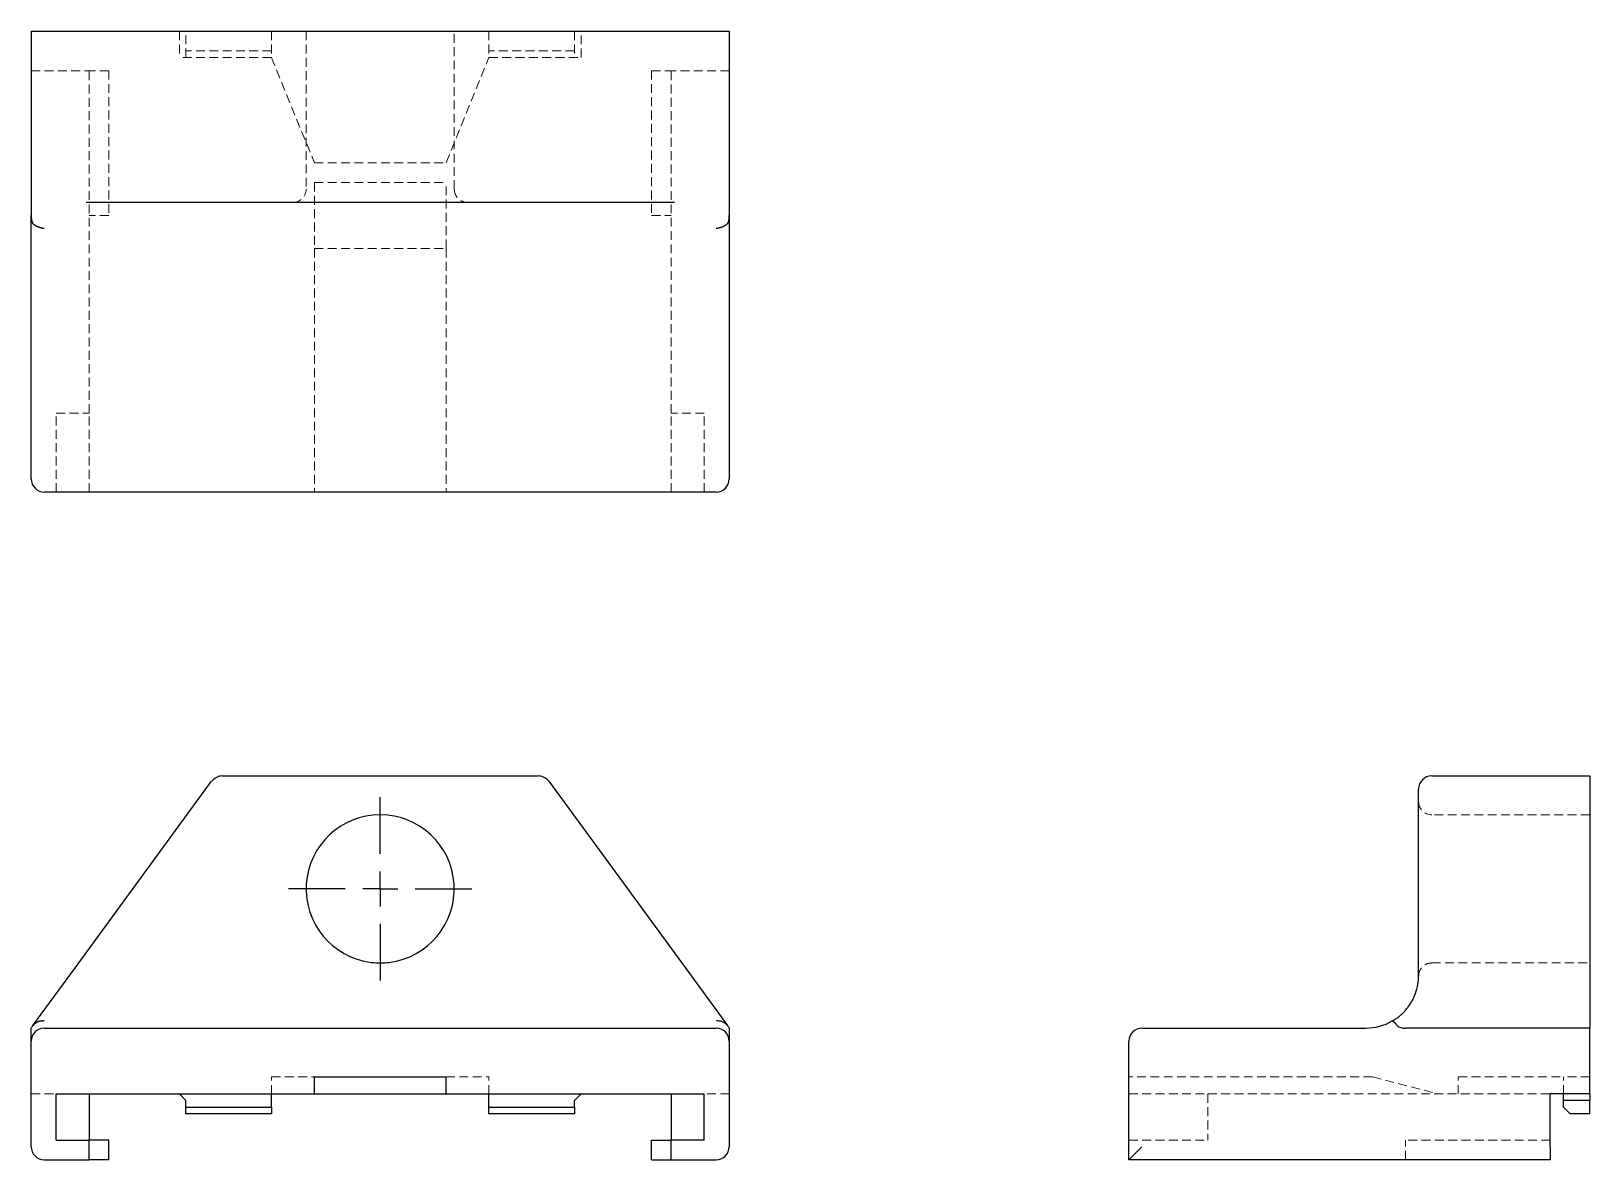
# Model space of a CAD drawing. Header units: millimetres. Extents: x 33 to 256, y 30 to 191.
import ezdxf

# ---------------------------------------------------------------- set-up
doc = ezdxf.new("R2010")
doc.units = ezdxf.units.MM
doc.linetypes.add('HIDDEN', pattern=[1.905, 1.27, -0.635])
doc.layers.add('10', color=7, linetype='Continuous')

# ---------------------------------------------------------------- blocks, each defined once
blk = doc.blocks.new('SW_CENTERMARKSYMBOL_0')
at = {"layer": '10', "color": 0}
for p, q in [((0, 5), (0, 13.09)), ((0, 0), (0, 2.5)), ((-5, 0), (-13.09, 0)), ((0, 0), (-2.5, 0)), ((0, 0), (0, -2.5)), ((0, 0), (2.5, 0)), ((5, 0), (13.09, 0)), ((0, -5), (0, -13.09))]:
    blk.add_line(p, q, dxfattribs=at)

msp = doc.modelspace()

# ---------------------------------------------------------------- linework, layer by layer
at = {"color": 7, "linetype": 'Continuous', "lineweight": 25}
for p, q in [((33.08, 190.96), (33.08, 164.59)), ((33.08, 190.96), (58.88, 190.96)), ((58.88, 190.96), (60.41, 190.96)), ((60.41, 190.96), (105.58, 190.96)), ((105.58, 190.96), (107.1, 190.96)), ((107.1, 190.96), (132.91, 190.96)), ((132.91, 190.96), (132.91, 164.59)), ((60.41, 166.48), (40.92, 166.48)), ((105.58, 166.48), (60.41, 166.48)), ((125.06, 166.48), (105.58, 166.48)), ((33.08, 158.94), (33.08, 164.59)), ((132.91, 164.59), (132.91, 158.94)), ((33.08, 126.92), (33.08, 158.94)), ((132.91, 158.94), (132.91, 126.92)), ((131.02, 125.04), (34.96, 125.04)), ((39.4, 57.03), (58.88, 83.68)), ((60.41, 84.45), (105.58, 84.45)), ((107.1, 83.68), (126.59, 57.03)), ((231.48, 55.92), (231.48, 82.57)), ((233.36, 84.45), (255.96, 84.45)), ((255.96, 84.45), (255.96, 83.68)), ((255.96, 83.68), (255.96, 48.38)), ((33.34, 48.74), (39.4, 57.03)), ((126.59, 57.03), (132.64, 48.74)), ((33.08, 46.5), (33.08, 48.38)), ((34.96, 48.38), (131.02, 48.38)), ((132.91, 48.38), (132.91, 46.5)), ((191.92, 48.38), (223.94, 48.38)), ((255.96, 48.38), (229.59, 48.38)), ((255.96, 38.97), (255.96, 48.38)), ((33.08, 31.43), (33.08, 46.5)), ((132.91, 46.5), (132.91, 31.43)), ((190.04, 29.55), (190.04, 46.5)), ((73.58, 38.97), (73.58, 41.41)), ((73.58, 41.41), (92.41, 41.41)), ((92.41, 38.97), (92.41, 41.41)), ((36.66, 32.37), (36.66, 38.97)), ((36.66, 38.97), (73.58, 38.97)), ((41.37, 38.97), (41.37, 32.37)), ((54.27, 38.97), (55.21, 38.02)), ((55.21, 37.08), (55.21, 38.02)), ((67.45, 37.08), (67.45, 38.97)), ((73.58, 38.97), (92.41, 38.97)), ((92.41, 38.97), (129.33, 38.97)), ((98.53, 37.08), (98.53, 38.97)), ((110.77, 38.02), (111.72, 38.97)), ((110.77, 37.08), (110.77, 38.02)), ((124.62, 38.97), (124.62, 32.37)), ((129.33, 32.37), (129.33, 38.97)), ((255.96, 38.97), (250.31, 38.97)), ((250.31, 31.43), (250.31, 38.97)), ((252.19, 38.02), (252.19, 38.97)), ((255.96, 38.02), (252.19, 38.02)), ((252.19, 37.08), (252.19, 38.02)), ((255.96, 38.97), (255.96, 38.02)), ((255.96, 36.14), (255.96, 38.02)), ((55.21, 37.08), (67.45, 37.08)), ((55.21, 36.14), (55.21, 37.08)), ((67.45, 36.14), (55.21, 36.14)), ((67.45, 37.08), (67.45, 36.14)), ((98.53, 37.08), (110.77, 37.08)), ((98.53, 36.14), (98.53, 37.08)), ((110.77, 36.14), (98.53, 36.14)), ((110.77, 37.08), (110.77, 36.14)), ((252.19, 37.08), (253.14, 36.14)), ((255.96, 36.14), (253.14, 36.14)), ((36.66, 32.37), (41.37, 32.37)), ((41.37, 29.55), (41.37, 32.37)), ((44.19, 32.37), (41.37, 32.37)), ((44.19, 29.55), (44.19, 32.37)), ((121.79, 29.55), (121.79, 32.37)), ((121.79, 32.37), (124.62, 32.37)), ((124.62, 29.55), (124.62, 32.37)), ((129.33, 32.37), (124.62, 32.37)), ((190.04, 29.55), (191.92, 31.43)), ((250.31, 31.43), (250.31, 29.55)), ((34.96, 29.55), (41.37, 29.55)), ((44.19, 29.55), (41.37, 29.55)), ((121.79, 29.55), (124.62, 29.55)), ((124.62, 29.55), (131.02, 29.55)), ((250.31, 29.55), (190.04, 29.55))]:
    msp.add_line(p, q, dxfattribs=at)
at = {"color": 7, "linetype": 'HIDDEN', "lineweight": 18}
for p, q in [((54.27, 190.96), (54.27, 187.19)), ((55.21, 187.19), (55.21, 190.96)), ((67.45, 190.96), (67.45, 187.19)), ((72.4, 190.96), (72.4, 168.36)), ((93.59, 168.36), (93.59, 190.96)), ((98.53, 190.96), (98.53, 187.19)), ((110.77, 190.96), (110.77, 187.19)), ((111.72, 187.19), (111.72, 190.96)), ((67.45, 188.14), (55.21, 188.14)), ((110.77, 188.14), (98.53, 188.14)), ((33.08, 185.31), (41.37, 185.31)), ((41.37, 136.34), (41.37, 185.31)), ((44.19, 185.31), (41.37, 185.31)), ((44.19, 185.31), (44.19, 164.59)), ((67.45, 187.19), (54.27, 187.19)), ((67.45, 187.19), (73.58, 172.13)), ((92.41, 172.13), (98.53, 187.19)), ((98.53, 187.19), (111.72, 187.19)), ((121.79, 185.31), (121.79, 164.59)), ((121.79, 185.31), (124.62, 185.31)), ((124.62, 136.34), (124.62, 185.31)), ((132.91, 185.31), (124.62, 185.31)), ((73.58, 172.13), (92.41, 172.13)), ((73.58, 169.3), (73.58, 159.88)), ((73.58, 169.3), (92.41, 169.3)), ((92.41, 159.88), (92.41, 169.3)), ((44.19, 164.59), (41.37, 164.59)), ((121.79, 164.59), (124.62, 164.59)), ((73.58, 159.88), (92.41, 159.88)), ((73.58, 159.88), (73.58, 125.04)), ((92.41, 159.88), (92.41, 125.04)), ((36.66, 125.04), (36.66, 136.34)), ((36.66, 136.34), (41.37, 136.34)), ((41.37, 125.04), (41.37, 136.34)), ((129.33, 136.34), (124.62, 136.34)), ((124.62, 125.04), (124.62, 136.34)), ((129.33, 125.04), (129.33, 136.34)), ((255.96, 78.9), (233.36, 78.9)), ((233.36, 57.71), (255.96, 57.71)), ((67.45, 41.41), (73.58, 41.41)), ((67.45, 38.97), (67.45, 41.41)), ((92.41, 41.41), (98.53, 41.41)), ((98.53, 38.97), (98.53, 41.41)), ((224.88, 41.41), (190.04, 41.41)), ((224.88, 41.41), (234.3, 38.97)), ((237.13, 41.41), (252.19, 41.41)), ((237.13, 38.97), (237.13, 41.41)), ((255.96, 41.41), (252.19, 41.41)), ((252.19, 38.97), (252.19, 41.41)), ((33.08, 38.97), (36.66, 38.97)), ((132.91, 38.97), (129.33, 38.97)), ((190.04, 38.97), (201.34, 38.97)), ((201.34, 38.97), (201.34, 32.37)), ((201.34, 38.97), (250.31, 38.97)), ((190.04, 32.37), (201.34, 32.37)), ((250.31, 32.37), (229.59, 32.37)), ((229.59, 29.55), (229.59, 32.37))]:
    msp.add_line(p, q, dxfattribs=at)
for centre, start, end in [((70.51, 168.36), 270, 0), ((95.47, 168.36), 180, 270), ((233.36, 80.78), 180, 270)]:
    msp.add_arc(centre, 1.88, start, end, dxfattribs=at)
at = {"color": 7, "linetype": 'Continuous', "lineweight": 25}
for centre, radius, start, end in [((34.96, 126.92), 1.88, 180, 270), ((131.02, 126.92), 1.88, 270, 0), ((60.41, 82.57), 1.88, 90, 143.8306), ((105.58, 82.57), 1.88, 36.1694, 90), ((233.36, 82.57), 1.88, 90, 180), ((82.99, 68.3), 10.59, 277.0437, 262.9563), ((223.94, 55.92), 7.53, 270, 300.0818), ((34.96, 46.5), 1.88, 90, 180), ((131.02, 46.5), 1.88, 0, 90), ((191.92, 46.5), 1.88, 90, 180), ((34.96, 31.43), 1.88, 180, 270), ((131.02, 31.43), 1.88, 270, 0)]:
    msp.add_arc(centre, radius, start, end, dxfattribs=at)
for points, knots in [([(33.08, 164.59), (33.08, 164.37), (33.09, 164.16), (33.15, 163.84), (33.17, 163.74), (33.24, 163.56), (33.29, 163.48), (33.34, 163.42)], [0, 0, 0, 0, 0.5, 0.5, 0.75, 0.75, 1, 1, 1, 1]), ([(34.96, 162.72), (34.92, 162.73), (34.83, 162.74), (34.69, 162.77), (34.56, 162.8), (34.44, 162.83), (34.32, 162.87), (34.2, 162.91), (34.09, 162.95), (33.99, 162.99), (33.89, 163.04), (33.8, 163.09), (33.72, 163.13), (33.64, 163.18), (33.57, 163.23), (33.51, 163.28), (33.45, 163.33), (33.39, 163.37), (33.36, 163.4), (33.34, 163.42)], [0, 0, 0, 0, 0.071219, 0.140878, 0.208979, 0.275526, 0.34052, 0.403964, 0.465859, 0.526208, 0.58501, 0.642269, 0.697984, 0.752158, 0.804793, 0.855892, 0.905457, 0.953491, 1, 1, 1, 1]), ([(132.64, 163.42), (132.62, 163.4), (132.57, 163.35), (132.49, 163.29), (132.4, 163.22), (132.29, 163.15), (132.17, 163.08), (132.04, 163.02), (131.9, 162.95), (131.75, 162.89), (131.58, 162.84), (131.4, 162.79), (131.22, 162.75), (131.09, 162.73), (131.02, 162.72)], [0, 0, 0, 0, 0.066341, 0.135748, 0.208231, 0.283799, 0.362458, 0.444213, 0.529068, 0.617026, 0.708093, 0.802273, 0.899572, 1, 1, 1, 1]), ([(132.64, 163.42), (132.7, 163.48), (132.74, 163.56), (132.81, 163.74), (132.84, 163.84), (132.89, 164.16), (132.91, 164.37), (132.91, 164.59)], [0, 0, 0, 0, 0.25, 0.25, 0.5, 0.5, 1, 1, 1, 1]), ([(227.72, 49.4), (227.79, 49.44), (227.93, 49.52), (228.13, 49.65), (228.34, 49.8), (228.54, 49.94), (228.74, 50.1), (228.93, 50.27), (229.12, 50.44), (229.31, 50.63), (229.49, 50.82), (229.67, 51.02), (229.84, 51.23), (230.01, 51.45), (230.17, 51.68), (230.33, 51.91), (230.59, 52.34), (230.92, 53.02), (231.17, 53.76), (231.32, 54.36), (231.4, 54.8), (231.46, 55.33), (231.47, 55.71), (231.48, 55.92)], [0, 0, 0, 0, 0.026881, 0.054382, 0.082515, 0.11129, 0.140718, 0.170808, 0.201568, 0.233008, 0.265134, 0.297954, 0.331475, 0.365703, 0.400644, 0.436304, 0.472687, 0.594204, 0.732304, 0.782225, 0.843482, 0.916073, 1, 1, 1, 1]), ([(34.96, 49.4), (34.92, 49.4), (34.83, 49.41), (34.69, 49.41), (34.56, 49.4), (34.44, 49.38), (34.32, 49.36), (34.2, 49.33), (34.09, 49.29), (33.99, 49.25), (33.89, 49.2), (33.8, 49.15), (33.72, 49.1), (33.64, 49.05), (33.57, 48.99), (33.51, 48.93), (33.45, 48.87), (33.39, 48.81), (33.36, 48.76), (33.34, 48.74)], [0, 0, 0, 0, 0.071219, 0.140878, 0.208979, 0.275526, 0.34052, 0.403964, 0.465859, 0.526208, 0.58501, 0.642269, 0.697984, 0.752158, 0.804793, 0.855892, 0.905457, 0.953491, 1, 1, 1, 1]), ([(132.64, 48.74), (132.62, 48.77), (132.57, 48.83), (132.49, 48.92), (132.4, 49.01), (132.29, 49.09), (132.17, 49.16), (132.04, 49.23), (131.9, 49.29), (131.75, 49.34), (131.58, 49.38), (131.4, 49.4), (131.22, 49.41), (131.09, 49.4), (131.02, 49.4)], [0, 0, 0, 0, 0.066341, 0.135748, 0.208231, 0.283799, 0.362458, 0.444213, 0.529068, 0.617026, 0.708093, 0.802273, 0.899572, 1, 1, 1, 1]), ([(228.42, 48.74), (228.4, 48.77), (228.35, 48.83), (228.29, 48.92), (228.22, 49.01), (228.15, 49.09), (228.08, 49.16), (228.02, 49.23), (227.95, 49.29), (227.89, 49.34), (227.84, 49.38), (227.79, 49.4), (227.75, 49.41), (227.73, 49.4), (227.72, 49.4)], [0, 0, 0, 0, 0.066341, 0.135748, 0.208231, 0.283799, 0.362458, 0.444213, 0.529068, 0.617026, 0.708093, 0.802273, 0.899572, 1, 1, 1, 1]), ([(33.08, 48.38), (33.08, 48.38), (33.09, 48.4), (33.15, 48.48), (33.17, 48.51), (33.24, 48.61), (33.29, 48.67), (33.34, 48.74)], [0, 0, 0, 0, 0.5, 0.5, 0.75, 0.75, 1, 1, 1, 1]), ([(132.64, 48.74), (132.7, 48.67), (132.74, 48.61), (132.81, 48.51), (132.84, 48.48), (132.89, 48.4), (132.91, 48.38), (132.91, 48.38)], [0, 0, 0, 0, 0.25, 0.25, 0.5, 0.5, 1, 1, 1, 1]), ([(228.42, 48.74), (228.48, 48.67), (228.56, 48.61), (228.74, 48.51), (228.84, 48.48), (229.16, 48.4), (229.37, 48.38), (229.59, 48.38)], [0, 0, 0, 0, 0.25, 0.25, 0.5, 0.5, 1, 1, 1, 1])]:
    msp.add_open_spline(points, degree=3, knots=knots, dxfattribs=at)
msp.add_open_spline([(81.69, 57.79), (82.56, 57.68), (83.43, 57.68), (84.29, 57.79)], degree=3, dxfattribs=at)
at = {"color": 7, "linetype": 'HIDDEN', "lineweight": 18}
for points, knots in [([(231.48, 55.84), (231.5, 56.08), (231.54, 56.44), (231.78, 56.87), (232.02, 57.17), (232.33, 57.41), (232.76, 57.64), (233.12, 57.68), (233.36, 57.71)], [0, 0, 0, 0, 0.2396409, 0.3685034, 0.5000513, 0.6315906, 0.7604297, 1, 1, 1, 1]), ([(231.48, 55.92), (231.48, 55.91), (231.48, 55.88), (231.48, 55.86), (231.48, 55.84), (231.48, 55.84), (231.48, 55.84)], [0, 0, 0, 0, 0.250532, 0.500609, 0.750381, 1, 1, 1, 1])]:
    msp.add_open_spline(points, degree=3, knots=knots, dxfattribs=at)

# ---------------------------------------------------------------- block references
at = {"layer": '10'}
msp.add_blockref('SW_CENTERMARKSYMBOL_0', (82.99, 68.3), dxfattribs=at)

doc.saveas('drawing.dxf')
